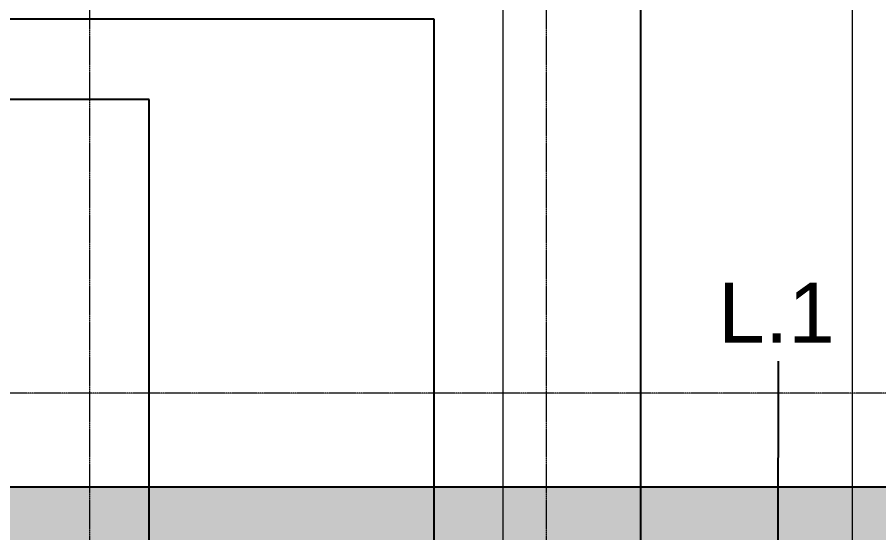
# Model space of a CAD drawing. Header units: millimetres. Extents: x -962357 to -591296, y -195428 to 59420.
# Drawn here: x -803488 to -781993, y 12771 to 25636 of the extents above; entities that cross this region are included whole.
import ezdxf

# ---------------------------------------------------------------- set-up
doc = ezdxf.new("R2010")
doc.units = ezdxf.units.MM
doc.linetypes.add('DPA_Grid _ Level 100', pattern=[10, 5.5, -1.6, 1.3, -1.6])
for name, color, linetype, lineweight in [('A-ANNO-NOTE', 3, 'Continuous', 25), ('A-ROOM-IDEN', 3, 'Continuous', 25), ('A-WALL', 5, 'Continuous', 9), ('A-WALL-PATT', 1, 'Continuous', 9), ('G-ANNO-TEXT', 3, 'Continuous', 9), ('S-GRID', 251, 'Continuous', 9), ('S-STRS-IDEN', 3, 'Continuous', 25)]:
    doc.layers.add(name, color=color, linetype=linetype, lineweight=lineweight)
doc.styles.add('Arial_1', font='arial.ttf', dxfattribs={"height": 1500})

msp = doc.modelspace()

# ---------------------------------------------------------------- hatches: boundary and pattern name
at = {"layer": 'A-WALL-PATT'}
h = msp.add_hatch(dxfattribs=at)
h.set_pattern_fill('FP_1', color=256, style=0, pattern_type=2)
h.set_pattern_definition([(50, (2.4, 1), (3643.682, -318.781), [381, -4191]), (355, (2.4, 1), (-704.856, 3821.136), [304.8, -3352.8]), (100.451, (306, -25.6), (2938.852, 3502.332), [323.8, -3561.801]), (46.184, (2.4, 1017), (5421.581, -840.856), [571.5, -6286.5]), (96.636, (454, 947), (4748.05, 4948.55), [485.7, -5342.702]), (351.184, (2.4, 1017), (4748.1, 4948.506), [457.2, -5029.2]), (21, (510.4, 763), (3032.288, -2045.304), [381, -4191]), (326, (510.4, 763), (1236.042, 3683.762), [304.8, -3352.8]), (71.451, (763, 592.5), (4268.343, 1638.425), [323.8, -3561.801]), (37.5, (2.4, 1), (61.772, 1691.1008), [167.64, -3144.52, 167.64, -3235.96, -3365.5]), (37.5, (2.4, 1), (61.772, 1691.1008), [-6715.76, 167.64, -3197.86]), (7.5, (2.4, 1), (1336.3933, 2003.6115), [167.64, -1772.92, 167.64, -3068.32, -1282.7]), (7.5, (2.4, 1), (1336.3933, 2003.6115), [-5176.52, 167.64, -1115.06]), (327.5, (-1130.5, 1), (2711.8178, -114.5786), [167.64, -1102.36, 167.64, -3794.76, -5257.8]), (327.5, (-1130.5, 1), (2711.8178, -114.5786), [-5232.4, 167.64, -5090.16]), (317.5, (-1638.5, 1), (2962.5856, 508.5334), [167.64, -1483.36, 167.64, -2463.8, -3733.8]), (317.5, (-1638.5, 1), (2962.5856, 508.5334), [-4282.44, 167.64, -3566.16])])
h.paths.add_polyline_path([(-745020, 12415), (-745020, 13915), (-848905, 13915), (-848905, 12415), (-777972.6, 12415)])

# ---------------------------------------------------------------- linework, layer by layer
at = {"layer": 'A-ANNO-NOTE'}
msp.add_line((-787925.8, 6844.3), (-787925.8, 39783.6), dxfattribs=at)
at = {"layer": 'A-ROOM-IDEN'}
for p, q in [((-800197.8, 23580.8), (-812189, 23580.8)), ((-800197.8, 9958.9), (-800197.8, 23580.8)), ((-784513.5, 7819.3), (-784494.1, 17049.6))]:
    msp.add_line(p, q, dxfattribs=at)
at = {"layer": 'A-WALL', "color": 7, "lineweight": 25}
msp.add_line((-847405, 13915), (-745020, 13915), dxfattribs=at)
at = {"layer": 'G-ANNO-TEXT', "color": 250}
for p, q in [((-782650.5, 5365.9), (-782650.5, 41320.7)), ((-791364.7, 7297.8), (-791364.7, 35210.7))]:
    msp.add_line(p, q, dxfattribs=at)
at = {"layer": 'S-GRID', "linetype": 'DPA_Grid _ Level 100'}
for p, q in [((-801680, -30741.3), (-801680, 54920.2)), ((-790280, -30741.3), (-790280, 54920.2)), ((-601518.7, 16253), (-954682, 16253))]:
    msp.add_line(p, q, dxfattribs=at)
at = {"layer": 'S-STRS-IDEN'}
for p, q in [((-793087.7, 25586), (-810645.7, 25586)), ((-793087.7, 5880), (-793087.7, 25586))]:
    msp.add_line(p, q, dxfattribs=at)

# ---------------------------------------------------------------- texts
at = {"layer": 'A-ROOM-IDEN', "lineweight": 9, "insert": (-785999.1, 19011.4), "char_height": 1500, "width": 3607.594, "attachment_point": 1, "style": 'Arial_1'}
msp.add_mtext('L.1', dxfattribs=at)

doc.saveas('drawing.dxf')
